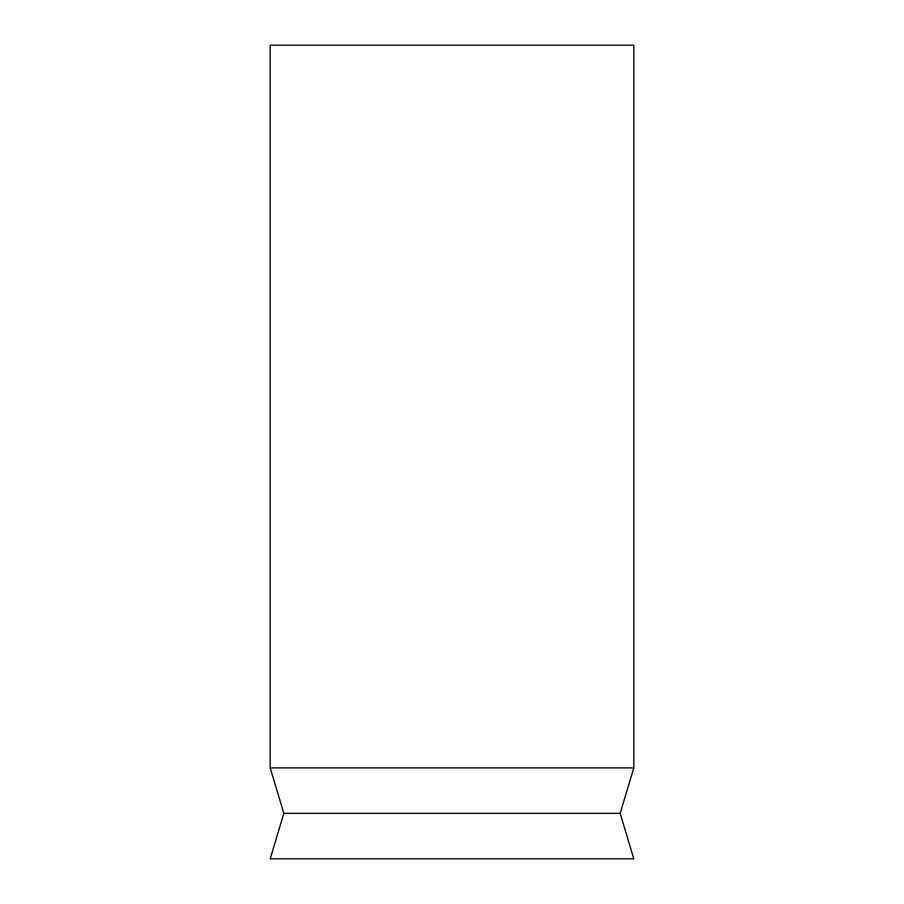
<?xml version="1.0" encoding="UTF-8"?>
<svg xmlns="http://www.w3.org/2000/svg" width="904" height="904" viewBox="0 0 904 904"><rect width="100%" height="100%" fill="white"/><g stroke="black" fill="none" stroke-linecap="round" stroke-linejoin="round"><path stroke-width="1.36" d="M283.822 813.351L270.194 858.8L633.806 858.8L620.178 813.351L633.806 767.891L633.806 45.2L270.194 45.2L270.194 767.891L283.822 813.351L620.178 813.351M270.194 767.891L633.806 767.891"/></g></svg>
